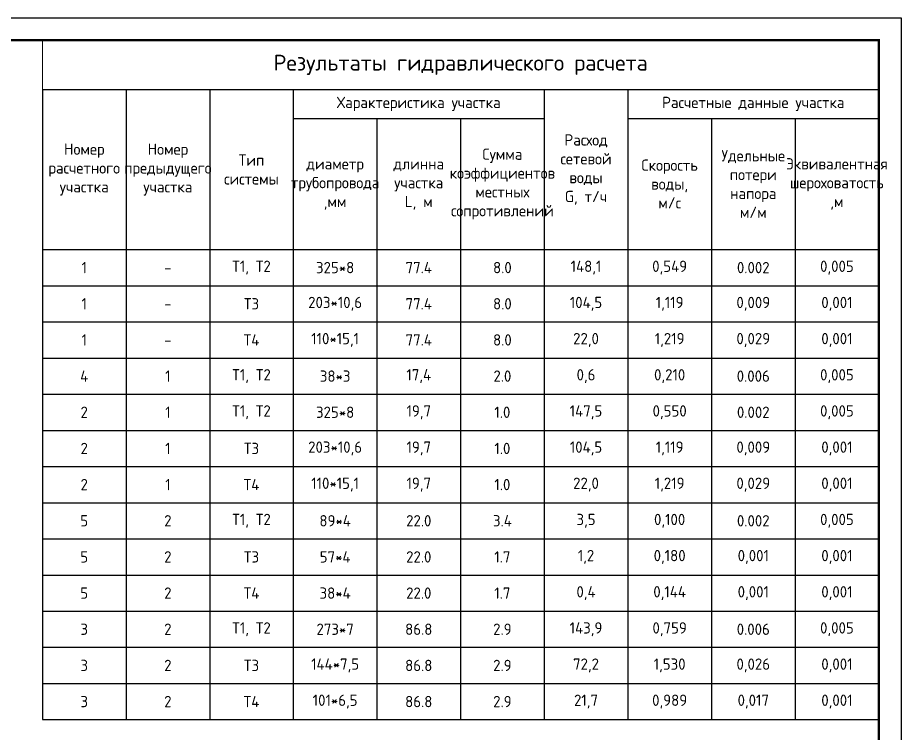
# Model space of a CAD drawing. Header units: metres. Extents: x 1981 to 7362, y 1229 to 3678.
# Drawn here: x 3872.9 to 4068.4, y 1563.1 to 1721.4 of the extents above; entities that cross this region are included whole.
import ezdxf
from ezdxf.enums import TextEntityAlignment as Align

# ---------------------------------------------------------------- set-up
doc = ezdxf.new("R2010")
doc.units = ezdxf.units.M
doc.layers.add('Форматы', color=7, linetype='Continuous')
doc.styles.add('-ISOCPEUR-', font='isocpeur.ttf')
doc.styles.add('GOST-2.304_Type-B', font='GOST Common.ttf')
doc.styles.get("Standard").update_dxf_attribs({"font": 'GOST Common.ttf'})

# ---------------------------------------------------------------- blocks, each defined once
blk = doc.blocks.new('*T167')
at = {"lineweight": 30, "transparency": 16777216}
for p, q in [((0, -10.88), (185, -10.88)), ((0, -10.88), (0, -150.29)), ((18.5, -10.88), (18.5, -150.29)), ((37, -10.88), (37, -150.29)), ((55.5, -10.88), (55.5, -150.29)), ((111, -10.88), (111, -150.29)), ((129.5, -10.88), (129.5, -150.29)), ((185, -10.88), (185, -150.29)), ((55.5, -17.29), (111, -17.29)), ((74, -17.29), (74, -150.29)), ((92.5, -17.29), (92.5, -150.29)), ((129.5, -17.29), (185, -17.29)), ((148, -17.29), (148, -150.29)), ((166.5, -17.29), (166.5, -150.29)), ((0, -46.29), (185, -46.29)), ((0, -54.29), (185, -54.29)), ((0, -62.29), (185, -62.29)), ((0, -70.29), (185, -70.29)), ((0, -78.29), (185, -78.29)), ((0, -86.29), (185, -86.29)), ((0, -94.29), (185, -94.29)), ((0, -102.29), (185, -102.29)), ((0, -110.29), (185, -110.29)), ((0, -118.29), (185, -118.29)), ((0, -126.29), (185, -126.29)), ((0, -134.29), (185, -134.29)), ((0, -142.29), (185, -142.29)), ((0, -150.29), (185, -150.29))]:
    blk.add_line(p, q, dxfattribs=at)
at = {"layer": 'Defpoints', "color": 8, "linetype": 'ByBlock', "lineweight": 0, "transparency": 16777216}
for p, q in [((0, 0), (185, 0)), ((0, 0), (0, -10.88)), ((185, 0), (185, -10.88))]:
    blk.add_line(p, q, dxfattribs=at)
at = {"color": 0, "transparency": 16777216, "insert": (92.5, -5.44), "char_height": 3.5, "width": 175.5757, "attachment_point": 5, "style": '-ISOCPEUR-'}
blk.add_mtext('Результаты гидравлического расчета', dxfattribs=at)
at = {"color": 0, "transparency": 16777216, "char_height": 2.5, "attachment_point": 5}
for s, insert, width in [('Характеристика участка', (83.25, -14.09), 47.8576), ('Расчетные данные участка', (157.25, -14.09), 46.6531), ('Расход сетевой воды G, т/ч', (120.25, -28.59), 9.6531), ('Номер расчетного участка', (9.25, -28.59), 9.0757), ('Номер предыдущего участка', (27.75, -28.59), 11.5252), ('Тип системы', (46.25, -28.59), 11.5252), ('Сумма коэффициентов местных сопротивлений', (101.75, -31.79), 13.6311), ('Удельные потери напора м/м', (157.25, -31.79), 9.6531), ('диаметр трубопровода ,мм', (64.75, -31.79), 11.5252), ('длинна участка L, м', (83.25, -31.79), 10.8576), ('Скорость воды, м/с', (138.75, -31.79), 9.6531), ('Эквивалентная шероховатость ,м', (175.75, -31.79), 9.6531), ('Т1, Т2', (46.25, -50.29), 11.5252), ('148,1', (120.25, -50.29), 9.6531), ('0,549', (138.75, -50.29), 9.6531), ('0,005', (175.75, -50.29), 9.6531), ('1', (9.25, -50.29), 9.0757), ('-', (27.75, -50.29), 11.5252), ('325*8', (64.75, -50.29), 16.5), ('77.4', (83.25, -50.29), 10.8576), ('8.0', (101.75, -50.29), 9.6531), ('0.002', (157.25, -50.29), 9.6531), ('1', (9.25, -58.29), 9.0757), ('-', (27.75, -58.29), 11.5252), ('Т3', (46.25, -58.29), 11.5252), ('203*10,6', (64.75, -58.29), 16.5), ('77.4', (83.25, -58.29), 13.6311), ('8.0', (101.75, -58.29), 9.6531), ('104,5', (120.25, -58.29), 9.6531), ('1,119', (138.75, -58.29), 9.6531), ('0,009', (157.25, -58.29), 9.6531), ('0,001', (175.75, -58.29), 9.6531), ('1', (9.25, -66.29), 9.0757), ('-', (27.75, -66.29), 11.5252), ('Т4', (46.25, -66.29), 11.5252), ('110*15,1', (64.75, -66.29), 16.5), ('77.4', (83.25, -66.29), 13.6311), ('8.0', (101.75, -66.29), 9.6531), ('22,0', (120.25, -66.29), 9.6531), ('1,219', (138.75, -66.29), 9.6531), ('0,029', (157.25, -66.29), 9.6531), ('0,001', (175.75, -66.29), 9.6531), ('4', (9.25, -74.29), 9.0757), ('1', (27.75, -74.29), 11.5252), ('Т1, Т2', (46.25, -74.29), 11.5252), ('38*3', (64.75, -74.29), 16.5), ('17,4', (83.25, -74.29), 13.6311), ('2.0', (101.75, -74.29), 9.6531), ('0,6', (120.25, -74.29), 9.6531), ('0,210', (138.75, -74.29), 9.6531), ('0.006', (157.25, -74.29), 9.6531), ('0,005', (175.75, -74.29), 9.6531), ('2', (9.25, -82.29), 9.0757), ('1', (27.75, -82.29), 11.5252), ('Т1, Т2', (46.25, -82.29), 11.5252), ('325*8', (64.75, -82.29), 16.5), ('19,7', (83.25, -82.29), 13.6311), ('1.0', (101.75, -82.29), 9.6531), ('147,5', (120.25, -82.29), 9.6531), ('0,550', (138.75, -82.29), 9.6531), ('0.002', (157.25, -82.29), 9.6531), ('0,005', (175.75, -82.29), 9.6531), ('2', (9.25, -90.29), 9.0757), ('1', (27.75, -90.29), 11.5252), ('Т3', (46.25, -90.29), 11.5252), ('203*10,6', (64.75, -90.29), 16.5), ('19,7', (83.25, -90.29), 13.6311), ('1.0', (101.75, -90.29), 9.6531), ('104,5', (120.25, -90.29), 9.6531), ('1,119', (138.75, -90.29), 9.6531), ('0,009', (157.25, -90.29), 9.6531), ('0,001', (175.75, -90.29), 9.6531), ('2', (9.25, -98.29), 9.0757), ('1', (27.75, -98.29), 11.5252), ('Т4', (46.25, -98.29), 11.5252), ('110*15,1', (64.75, -98.29), 16.5), ('19,7', (83.25, -98.29), 13.6311), ('1.0', (101.75, -98.29), 9.6531), ('22,0', (120.25, -98.29), 9.6531), ('1,219', (138.75, -98.29), 9.6531), ('0,029', (157.25, -98.29), 9.6531), ('0,001', (175.75, -98.29), 9.6531), ('5', (9.25, -106.29), 9.0757), ('2', (27.75, -106.29), 11.5252), ('Т1, Т2', (46.25, -106.29), 11.5252), ('89*4', (64.75, -106.29), 16.5), ('22.0', (83.25, -106.29), 13.6311), ('3.4', (101.75, -106.29), 9.6531), ('3,5', (120.25, -106.29), 9.6531), ('0,100', (138.75, -106.29), 9.6531), ('0.002', (157.25, -106.29), 9.6531), ('0,005', (175.75, -106.29), 9.6531), ('5', (9.25, -114.29), 9.0757), ('2', (27.75, -114.29), 11.5252), ('Т3', (46.25, -114.29), 11.5252), ('57*4', (64.75, -114.29), 16.5), ('22.0', (83.25, -114.29), 13.6311), ('{\\fGOST Common|b0|i0|c204|p34;\\Q0;1.7}', (101.75, -114.29), 9.6531), ('1,2', (120.25, -114.29), 9.6531), ('0,180', (138.75, -114.29), 9.6531), ('0,001', (157.25, -114.29), 9.6531), ('0,001', (175.75, -114.29), 9.6531), ('5', (9.25, -122.29), 9.0757), ('2', (27.75, -122.29), 11.5252), ('Т4', (46.25, -122.29), 11.5252), ('38*4', (64.75, -122.29), 16.5), ('22.0', (83.25, -122.29), 13.6311), ('1.7', (101.75, -122.29), 9.6531), ('0,4', (120.25, -122.29), 9.6531), ('0,144', (138.75, -122.29), 9.6531), ('0,001', (157.25, -122.29), 9.6531), ('0,001', (175.75, -122.29), 9.6531), ('Т1, Т2', (46.25, -130.29), 11.5252), ('143,9', (120.25, -130.29), 9.6531), ('0,759', (138.75, -130.29), 9.6531), ('0,005', (175.75, -130.29), 9.6531), ('3', (9.25, -130.29), 9.0757), ('2', (27.75, -130.29), 11.5252), ('273*7', (64.75, -130.29), 16.5), ('86.8', (83.25, -130.29), 13.6311), ('2.9', (101.75, -130.29), 13.6311), ('0.006', (157.25, -130.29), 9.6531), ('144*7,5', (64.75, -138.29), 16.5), ('72,2', (120.25, -138.29), 9.6531), ('1,530', (138.75, -138.29), 9.6531), ('0,026', (157.25, -138.29), 9.6531), ('0,001', (175.75, -138.29), 9.6531), ('3', (9.25, -138.29), 9.0757), ('2', (27.75, -138.29), 11.5252), ('Т3', (46.25, -138.29), 11.5252), ('86.8', (83.25, -138.29), 13.6311), ('2.9', (101.75, -138.29), 13.6311), ('3', (9.25, -146.29), 9.0757), ('2', (27.75, -146.29), 11.5252), ('Т4', (46.25, -146.29), 11.5252), ('101*6,5', (64.75, -146.29), 16.5), ('86.8', (83.25, -146.29), 13.6311), ('2.9', (101.75, -146.29), 13.6311), ('21,7', (120.25, -146.29), 9.6531), ('0,989', (138.75, -146.29), 9.6531), ('0,017', (157.25, -146.29), 9.6531), ('0,001', (175.75, -146.29), 9.6531)]:
    blk.add_mtext(s, dxfattribs=dict(at, insert=insert, width=width))
blk = doc.blocks.new('*U163')
blk.add_lwpolyline([(0, 0), (420, 0), (420, -297), (0, -297)], close=True)
at = {"const_width": 0.5}
blk.add_lwpolyline([(20, -5), (415, -5), (415, -292), (20, -292)], close=True, dxfattribs=at)
at = {"style": 'GOST-2.304_Type-B'}
blk.add_attdef('РАЗРАБОТАЛ', text='', height=2.5, dxfattribs=at).set_placement((250.5, -264.22), align=Align.MIDDLE_LEFT)
at = {"style": 'GOST-2.304_Type-B', "flags": 8}
for tag, height, p in [('ДАТА', 2.5, (290.07, -264.4)), ('ЛИСТ', 3, (386.39, -271.92)), ('ЛИСТОВ', 3, (403.89, -271.92)), ('ФОРМАТ', 3, (380.97, -294.75))]:
    blk.add_attdef(tag, text='', height=height, dxfattribs=at).set_placement(p, align=Align.MIDDLE_CENTER)
at = {"style": 'GOST-2.304_Type-B'}
blk.add_attdef('ПРОВЕРИЛ', (250.75, -270.73), '', height=2.5, dxfattribs=at)
at = {"lineweight": 30, "flags": 104}
for tag, p in [('ТЕПЛОВЫЕ_СЕТИ', (330, -269.5)), ('ИМЯ_ЧЕРТЕЖА', (330, -284.5))]:
    blk.add_attdef(tag, text='', height=3, dxfattribs=at).set_placement(p, align=Align.MIDDLE_CENTER)

msp = doc.modelspace()

# ---------------------------------------------------------------- block references
msp.add_blockref('*T167', (3878.421, 1716.43))
at = {"layer": 'Форматы'}
msp.add_blockref('*U163', (3648.421, 1721.43), dxfattribs=at)

doc.saveas('drawing.dxf')
